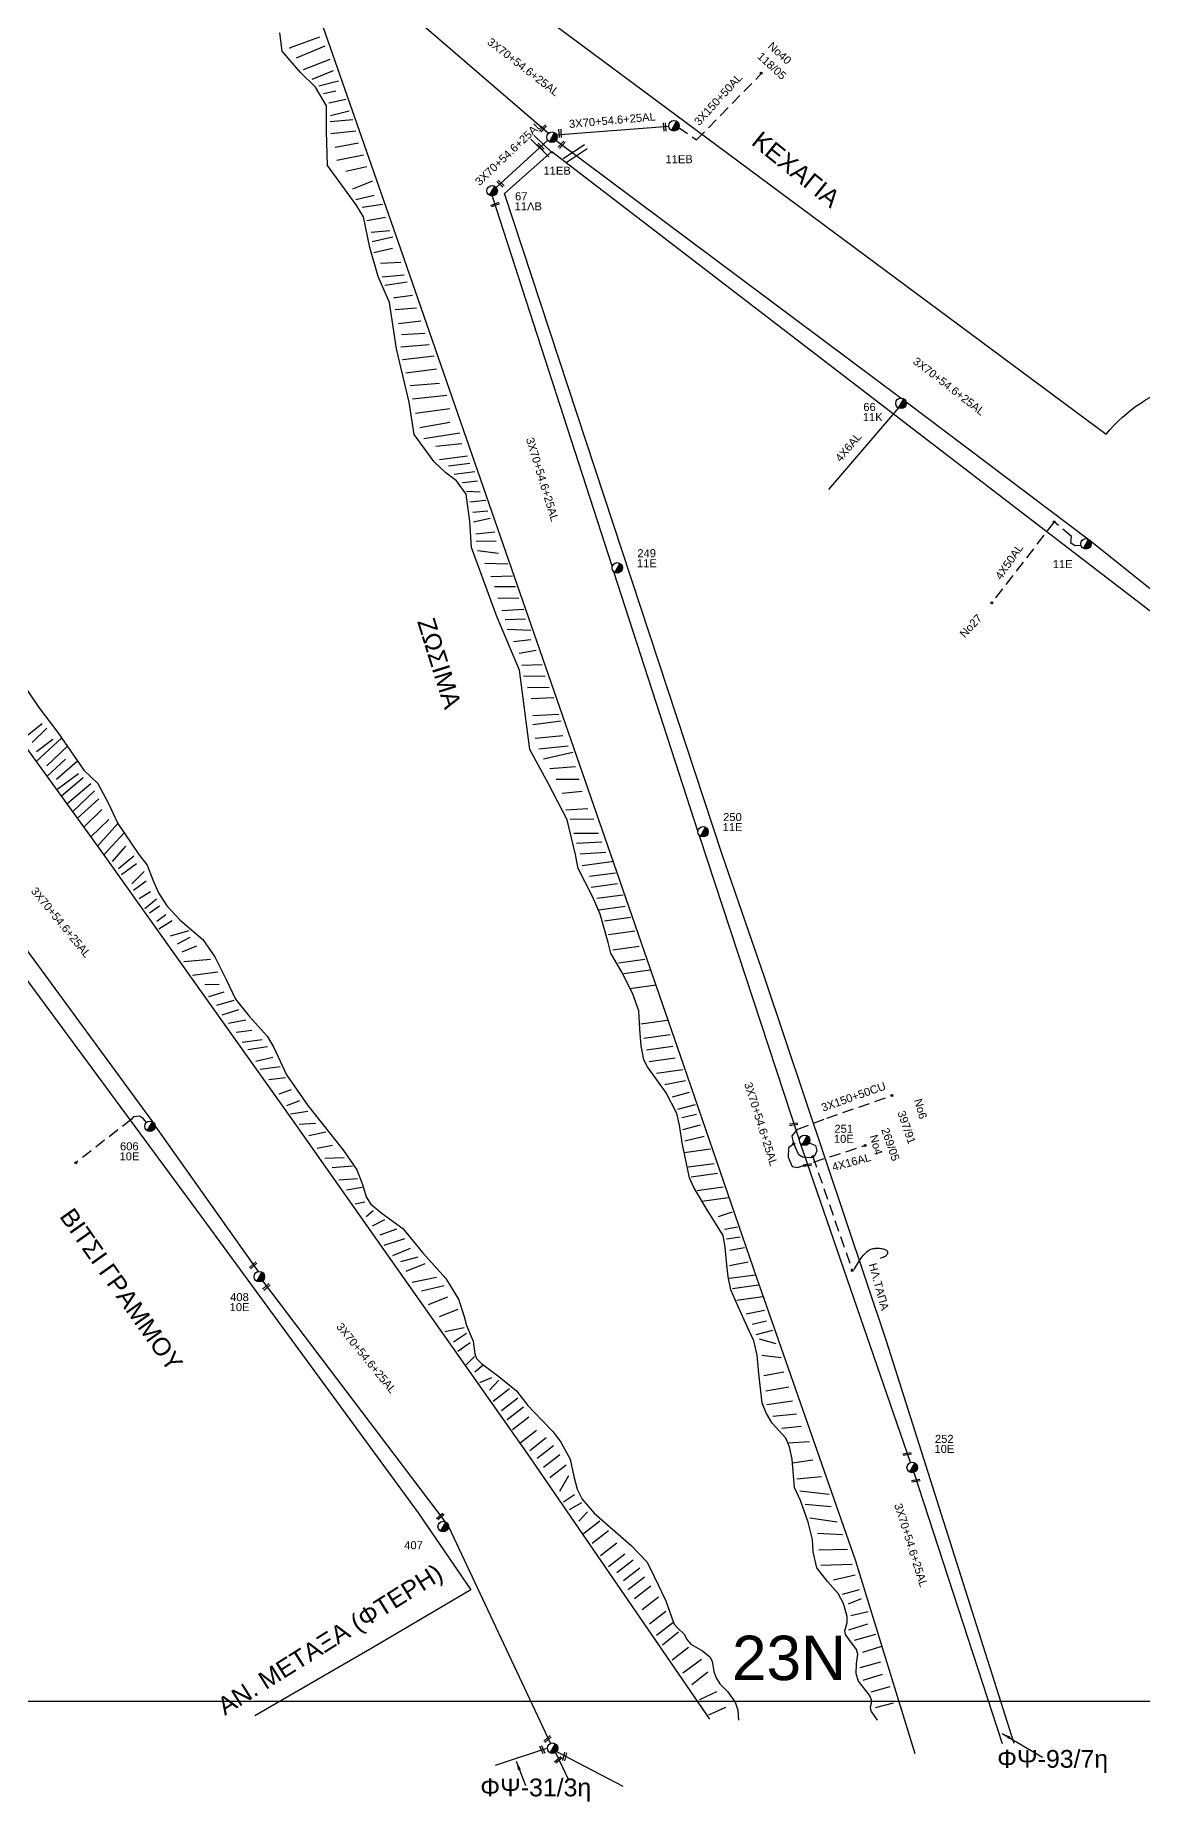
# Model space of a CAD drawing. Header units: millimetres. Extents: x 912 to 3023, y 735 to 1796.
# Drawn here: x 1636.4 to 1885.6, y 748.1 to 1145.5 of the extents above; entities that cross this region are included whole.
import ezdxf

# ---------------------------------------------------------------- set-up
doc = ezdxf.new("R2010")
doc.units = ezdxf.units.MM
doc.linetypes.add('DASHED', pattern=[19.05, 12.7, -6.35])
for name, color, linetype in [('Άγνωστα', 7, 'Continuous'), ('Επιγραφές - Σχήματα', 7, 'Continuous'), ('Καλώδια ΧΤ   3x150+50AL', 7, 'DASHED'), ('Καλώδια ΧΤ   3x150+50CU', 7, 'DASHED'), ('Καλώδια ΧΤ   4x16AL', 7, 'DASHED'), ('Μηχανική τομή', 7, 'Continuous'), ('Στύλος ΦΜ', 7, 'Continuous'), ('Στύλος ΦΜ @ 1', 7, 'Continuous'), ('Συνδέσεις', 7, 'Continuous'), ('Συνεστραμμένα ΧΤ   3x70+54.6+25 AL', 7, 'SYN_LINE'), ('Τομή', 7, 'Continuous'), ('Υπόβαθρο ΔΕΗ', 7, 'Continuous'), ('Υπόγεια καλώδια Δικτύου ΧΤ και Παρ. ΧΤ - 3X150+70 AL', 7, 'DASHED'), ('Υπόγεια καλώδια Παροχών ΧΤ   4x50AL', 7, 'DASHED'), ('Υπόγεια καλώδια Παροχών ΧΤ   4x6', 7, 'DASHED')]:
    doc.layers.add(name, color=color, linetype=linetype)
doc.styles.add('arial', font='ARIAL.TTF')
doc.styles.get("Standard").update_dxf_attribs({"font": 'ARIAL.TTF'})
doc.linetypes.add('SYN_LINE', pattern='A,0.5,-0.0001,["/\\/\\/\\/",Standard,S=0.1,R=0,X=0,Y=-0.05],-0.25', length=0.7501)
doc.dimstyles.new('ISO-25', dxfattribs={"dimtxt": 2.5, "dimasz": 2.5, "dimexe": 1.25, "dimexo": 0.625, "dimtad": 1, "dimtxsty": 'Standard', "dimcen": 2.5, "dimadec": 0, "dimazin": 0, "dimtfac": 1, "dimtmove": 0, "dimatfit": 3, "dimfxl": 1, "dimarcsym": 0})

# ---------------------------------------------------------------- blocks, each defined once
blk = doc.blocks.new('ΥΠΑΡΧΩΝ ΤΣΙΜΕΝΤΕΝΙΟΣ ΣΤΥΛΟΣ')
at = {"layer": 'Στύλος ΦΜ'}
blk.add_hatch(color=7, dxfattribs=at).paths.add_polyline_path([(-1.29, -2.28, 0.574793), (2.62, 0, 0.268822), (1.3, 2.27)])
at = {"layer": 'Στύλος ΦΜ', "color": 7}
blk.add_line((-1.29, -2.28), (1.3, 2.27), dxfattribs=at)
blk.add_circle((0, 0), 2.62, dxfattribs=at)
at = {"layer": 'Στύλος ΦΜ', "flags": 4}
for tag, p in [('ΑΡΙΘΜΟΣ', (-4.68, 8.05)), ('ΤΥΠΟΣ', (-4.91, 3.03))]:
    blk.add_attdef(tag, p, '', height=4, dxfattribs=at)
blk = doc.blocks.new('ΜΗΧΑΝΙΚΗ ΤΟΜΗ')
at = {"layer": 'Μηχανική τομή', "ltscale": 40}
for p, q in [((-1.89, 0.78), (1.89, 0.78)), ((1.89, 0), (-1.89, 0))]:
    blk.add_line(p, q, dxfattribs=at)
blk = doc.blocks.new('ΤΟΜΗ')
at = {"layer": 'Τομή', "ltscale": 40}
for p, q in [((-5.68, 0), (5.68, 0)), ((5.68, -2.33), (-5.68, -2.33))]:
    blk.add_line(p, q, dxfattribs=at)
blk = doc.blocks.new('_ΣΥΝΔΕΣΗ')
at = {"layer": 'Συνδέσεις', "linetype": 'SYN_LINE', "ltscale": 40}
blk.add_hatch(color=256, dxfattribs=at).paths.add_polyline_path([(0.5, -0.01, 1), (-0.5, -0.01, 1)])
at = {"layer": 'Συνδέσεις'}
blk.add_circle((0, -0.01), 0.5, dxfattribs=at)

msp = doc.modelspace()

# ---------------------------------------------------------------- linework, layer by layer
at = {"layer": 'Άγνωστα', "color": 62, "linetype": 'DASHED', "ltscale": 0.2}
msp.add_lwpolyline([(1661.42, 900.96), (1660.75, 901.76), (1659.89, 902.34), (1658.49, 902.25), (1658.02, 901.64), (1645.53, 891.88)], dxfattribs=at)
at = {"layer": 'Άγνωστα', "color": 173, "linetype": 'DASHED', "ltscale": 0.2}
msp.add_lwpolyline([(1811.37, 893.26), (1820.24, 867.68)], dxfattribs=at)
at = {"layer": 'Επιγραφές - Σχήματα'}
msp.add_lwpolyline([(917.41, 770.73), (2916.72, 770.73), (2916.72, 1780.64), (917.41, 1780.64)], close=True, dxfattribs=at)
msp.add_lwpolyline([(1820.7, 867.89), (1821.21, 868.77), (1821.67, 869.51), (1822.07, 870.14), (1822.43, 870.65), (1822.76, 871.08), (1823.07, 871.42), (1823.35, 871.7), (1823.63, 871.93), (1823.9, 872.12), (1824.16, 872.28), (1824.43, 872.41), (1824.7, 872.51), (1824.97, 872.58), (1825.24, 872.63), (1825.52, 872.65), (1825.8, 872.66), (1826.09, 872.66), (1826.38, 872.64), (1826.67, 872.61), (1826.94, 872.56), (1827.2, 872.51), (1827.44, 872.44), (1827.65, 872.36), (1827.83, 872.27), (1827.98, 872.17), (1828.09, 872.07), (1828.16, 871.95), (1828.21, 871.83), (1828.22, 871.71), (1828.21, 871.59), (1828.18, 871.46), (1828.12, 871.32), (1828.04, 871.19), (1827.93, 871.06), (1827.8, 870.93), (1827.63, 870.81), (1827.42, 870.69), (1827.18, 870.57), (1826.89, 870.46), (1826.55, 870.35)], dxfattribs=at)
at = {"layer": 'Καλώδια ΧΤ   3x150+50AL', "ltscale": 0.2}
msp.add_lwpolyline([(1781.09, 1124.88), (1785.21, 1121.99), (1799.92, 1137.05)], dxfattribs=at)
at = {"layer": 'Καλώδια ΧΤ   3x150+50CU', "color": 173, "ltscale": 0.2}
msp.add_lwpolyline([(1810.57, 896.35), (1811.99, 895.76), (1812.31, 894.56), (1811.81, 893.52), (1810.94, 893.01), (1809.08, 893.14), (1808.27, 893.68), (1807.08, 896.12), (1806.77, 897.93), (1808, 899.45), (1814.56, 901.9), (1829.17, 906.99)], dxfattribs=at)
at = {"layer": 'Καλώδια ΧΤ   4x16AL', "color": 173, "ltscale": 0.2}
msp.add_lwpolyline([(1807.08, 896.12), (1805.9, 895.24), (1805.86, 893.14), (1806.74, 891.06), (1807.93, 890.85), (1823.16, 895.78)], dxfattribs=at)
at = {"layer": 'Συνεστραμμένα ΧΤ   3x70+54.6+25 AL', "color": 30, "ltscale": 20}
for points in [[(1699.15, 1168.93), (1751.93, 1123.5)], [(1751.65, 760.17), (1739.89, 756.25)]]:
    msp.add_lwpolyline(points, dxfattribs=at)
at = {"layer": 'Συνεστραμμένα ΧΤ   3x70+54.6+25 AL', "ltscale": 20}
msp.add_lwpolyline([(1753.58, 1123.16), (1778.97, 1125.08)], dxfattribs=at)
at = {"layer": 'Συνεστραμμένα ΧΤ   3x70+54.6+25 AL', "color": 173, "ltscale": 20}
for points in [[(1751.73, 1121.91), (1740.13, 1111.29)], [(1739.26, 1109.37), (1766.24, 1025.97)], [(1766.55, 1024.88), (1785.5, 966.33)], [(1808.38, 896.94), (1785.91, 965.46)], [(1833.37, 824.45), (1808.64, 896.19)], [(1834.1, 822.21), (1854, 761.25)]]:
    msp.add_lwpolyline(points, dxfattribs=at)
at = {"layer": 'Συνεστραμμένα ΧΤ   3x70+54.6+25 AL', "color": 151, "ltscale": 20}
for points in [[(1753.62, 1121.87), (1831.29, 1063.9)], [(1832.36, 1063.05), (1873.24, 1032.24), (1873.24, 1032.24)], [(1873.84, 1031.76), (1914.5, 999.35), (1914.5, 999.35)]]:
    msp.add_lwpolyline(points, dxfattribs=at)
at = {"layer": 'Συνεστραμμένα ΧΤ   3x70+54.6+25 AL', "color": 62, "ltscale": 20}
for points in [[(1629.68, 944.77), (1632.99, 941.73), (1662.8, 901.11)], [(1663.39, 900.09), (1686.57, 867.4)], [(1687.52, 865.29), (1728.56, 811.18)], [(1729.39, 810.05), (1752.33, 761.24)], [(1753.51, 759.21), (1756.37, 753.06)], [(1753.72, 759.41), (1768.63, 751.65)]]:
    msp.add_lwpolyline(points, dxfattribs=at)
at = {"layer": 'Υπόβαθρο ΔΕΗ'}
msp.add_lwpolyline([(1925, 1169.44), (1928.78, 1211.42), (1902.46, 1231.28), (1860.82, 1262.3), (1823.81, 1290.06), (1821.61, 1291.29), (1818.98, 1291.86), (1816.52, 1291.66), (1814.29, 1291.06), (1811.66, 1289.3), (1809.93, 1287.23), (1793.92, 1265.4), (1775.16, 1238.95), (1747.47, 1200.66), (1728.57, 1174.56), (1728.57, 1174.56, 0.290184), (1730.85, 1164.58), (1877.37, 1055.78, -0.299099), (1914.98, 1067.34)], format="xyb", close=True, dxfattribs=at)
for points in [[(1834.41, 758.94), (1821.03, 802.28), (1798.88, 865.77), (1782.38, 913.73), (1765.95, 961.25), (1718.18, 1098.88), (1695.71, 1163.2), (1693.58, 1166.2), (1688.52, 1169.44), (1541.01, 1280.5, 0.331413), (1528.34, 1280.56), (1459.78, 1241.47, 0.491397), (1457.93, 1228.25), (1501.01, 1169.44), (1651.75, 961.25), (1694.09, 901.76), (1747.28, 826.22), (1788.14, 766.69)], [(1856.67, 761.27), (1827.93, 851.74), (1800.61, 933.4), (1791.01, 961.25), (1742, 1109.9), (1752.65, 1119.4), (1911.22, 997.7), (1911.22, 997.7, -0.261674), (1912.57, 993.17), (1910.44, 961.25), (1904.86, 873.31), (1899.22, 792.31), (1896.57, 756.64)], [(1510.82, 767.92), (1468.86, 843.79, -0.428322), (1477.15, 870.2), (1544.18, 908.09), (1584.42, 930.49, 0.097772), (1629.76, 939.41), (1674.78, 878.39), (1722.55, 813.14), (1734.44, 795.78), (1712.13, 782.7), (1685.8, 767.42)]]:
    msp.add_lwpolyline(points, format="xyb", dxfattribs=at)
for points in [[(1825.96, 766.51), (1824.58, 768.46), (1824.43, 768.85), (1824.38, 769.45), (1824.56, 770.29), (1824.58, 771.08), (1824.16, 772.12), (1821.67, 775.26), (1821.15, 776.88), (1821.22, 779.13), (1821.49, 781.3), (1821.2, 782.35), (1819.52, 784.68), (1818.74, 785.79), (1818.58, 786.58), (1819.12, 788.42), (1819.13, 789.8), (1818.3, 792.75), (1817.1, 795.01), (1814.66, 797.65), (1812.32, 800.75), (1811.43, 804.34), (1811.3, 807.1), (1810.31, 810.99), (1808.62, 815.88), (1807.26, 818.8), (1806.74, 825.17), (1806.14, 828), (1805.32, 829.96), (1802.2, 833.28), (1800.94, 835.46), (1800.01, 837.82), (1799.21, 844.49), (1798.85, 848.58), (1798.1, 851.82), (1796.7, 854.89), (1794.48, 859.67), (1792.93, 863.32), (1792.36, 866.21), (1791.99, 869.65), (1791.65, 872.89), (1791.23, 875.53), (1789.87, 877.68), (1787.57, 881.32), (1784.64, 886.33), (1783.62, 888.46), (1783.26, 890.26), (1782.04, 896), (1781.39, 900.35), (1780.77, 902.96), (1778.36, 907.59), (1774.15, 913.48), (1773.38, 915), (1772.77, 918.21), (1772.42, 921.97), (1772.25, 926.08), (1770.83, 930.04), (1768.4, 934.79), (1765.92, 939.03), (1765.33, 941.42), (1763.54, 947.8), (1761.84, 951.76), (1758.57, 958.09), (1757.95, 961.25), (1756.14, 969.05), (1751.91, 977.15), (1747.72, 984.84), (1745.36, 1002.67), (1740.26, 1014.75), (1734.56, 1030.28), (1734.19, 1036.18), (1733.38, 1042.32), (1731.18, 1045.32), (1728.77, 1047.09), (1726.19, 1049.56), (1721.68, 1055.75), (1720.56, 1062.98), (1717.71, 1074.96), (1716.1, 1085.39), (1713.58, 1091.23), (1711.7, 1097.8), (1710.3, 1104.72), (1708.64, 1107.35), (1702.19, 1116.22), (1701.92, 1123.94), (1701.91, 1129.65), (1699.45, 1133.88), (1696.12, 1137.15), (1691.94, 1141.98), (1691.45, 1146.08)], [(1693.63, 1142.65), (1693.87, 1142.78), (1700.41, 1145.2)], [(1701.54, 1143.09), (1695.15, 1140.35)], [(1696.74, 1137.81), (1696.77, 1137.83), (1702.79, 1140.14)], [(1703.45, 1137.5), (1698.67, 1135.58)], [(1700.2, 1134.12), (1704.63, 1135.3)], [(1704.05, 1132.92), (1701.25, 1132.35)], [(1706.31, 1131.11), (1702.46, 1130.25)], [(1702.84, 1127.51), (1707.01, 1128.56)], [(1702.75, 1126.14), (1707.9, 1126.59)], [(1708.53, 1123.98), (1702.91, 1123.35)], [(1709.14, 1121.24), (1703.93, 1120.29)], [(1710.31, 1118.57), (1710.28, 1118.57), (1704.27, 1117.34)], [(1706.31, 1114.97), (1711.05, 1116.02)], [(1707.9, 1110.97), (1712.41, 1112.75)], [(1712.64, 1109.47), (1708.57, 1108.48)], [(1714.58, 1107.44), (1709.97, 1106.77)], [(1715.25, 1104.5), (1711.05, 1103.8)], [(1716.2, 1101.55), (1711.97, 1101.13)], [(1712.23, 1099.12), (1716.87, 1100.2)], [(1712.61, 1096.65), (1716.78, 1097.66)], [(1714.07, 1094.26), (1718.65, 1094.52)], [(1714.5, 1091.17), (1719.42, 1091.61)], [(1715.04, 1089.33), (1720.12, 1090.09)], [(1717.13, 1086.56), (1717.42, 1086.56), (1721.27, 1087.07)], [(1717.38, 1083.84), (1722.22, 1084.24)], [(1723.14, 1081.23), (1718.15, 1080.64)], [(1724.05, 1078.47), (1718.79, 1078.15)], [(1718.7, 1075.43), (1725.04, 1075.93)], [(1719.02, 1072.61), (1719.11, 1072.61), (1726.18, 1073.42)], [(1719.83, 1069.62), (1726.72, 1070.52)], [(1727.36, 1067.17), (1720.74, 1066.63)], [(1721.33, 1063.73), (1729.04, 1064.54), (1729.04, 1064.54)], [(1721.97, 1060.49), (1729.68, 1061.53)], [(1722.92, 1057.31), (1729.68, 1058.49)], [(1731.94, 1056.04), (1723.87, 1054.73)], [(1732.4, 1053.64), (1726.55, 1053.05)], [(1733.66, 1050.87), (1727.34, 1049.99), (1727.34, 1049.99)], [(1734.18, 1049.2), (1729.43, 1048.6)], [(1730.65, 1046.79), (1735.35, 1047.38)], [(1732.58, 1044.9), (1732.62, 1044.91), (1735.93, 1045.29)], [(1736.54, 1042.78), (1733.45, 1042.92)], [(1734.23, 1040.6), (1737.78, 1040.94)], [(1738.28, 1038.5), (1734.84, 1038.2)], [(1735.05, 1036.1), (1738.8, 1036.88)], [(1735.56, 1033.34), (1739.83, 1033.85)], [(1740.15, 1031.74), (1735.65, 1031.62)], [(1740.64, 1028.97), (1735.9, 1029.58)], [(1742.76, 1026.56), (1737.57, 1026.7)], [(1743.77, 1023.86), (1738.95, 1023.71)], [(1739.78, 1021.55), (1739.91, 1021.55), (1744.51, 1021.53)], [(1740.53, 1018.89), (1745.24, 1018.96)], [(1741.42, 1016.13), (1746.36, 1016.39)], [(1746.74, 1014.16), (1742.14, 1014.03)], [(1742.63, 1011.92), (1747.89, 1011.71)], [(1744.03, 1009.17), (1747.93, 1009.61)], [(1745.32, 1006.49), (1749.16, 1007.2)], [(1750.45, 1003.89), (1745.93, 1003.72)], [(1633.5, 999.82), (1637.21, 994.33), (1641.47, 988.68), (1647.37, 980.23), (1650.46, 977.18), (1652.91, 972.72), (1655, 968.23), (1659.68, 961.25), (1661.57, 958.81), (1662.85, 955.51), (1664.15, 952.64), (1665.99, 949.69), (1669.03, 946.43), (1674.09, 942.14), (1676.85, 938.18), (1679.39, 933.11), (1681.5, 928.69), (1684.54, 924.87), (1688.58, 920.38), (1690.12, 917.84), (1692.97, 911.66), (1697.77, 904.79), (1705.77, 894.66), (1708.8, 890.32), (1710.08, 886.99), (1710.89, 884.18), (1711.84, 882.67), (1714.5, 880.47), (1719.09, 877.1), (1723.55, 871.73), (1728.83, 865.88), (1731.63, 861.23), (1732.93, 857.31), (1733.44, 855.29), (1734.94, 851.75), (1735.33, 848.93), (1735.69, 847.85), (1736.85, 846.75), (1740.72, 843.83), (1744.69, 840.56), (1747.28, 837.26), (1750.29, 834.04), (1752.99, 831.37), (1754.68, 829.05), (1756.8, 825.17), (1757.61, 821.31), (1758.37, 818.46), (1759.51, 816.23), (1762.18, 813.06), (1770.52, 805.8), (1774.08, 802.01), (1775.67, 798.82), (1778.3, 793.33), (1779.67, 789.52), (1780.17, 788.07), (1780.94, 787.23), (1782.49, 785.72), (1783, 784.63), (1783.96, 783.6), (1786.56, 782.08), (1788.17, 780.73), (1788.7, 779.79), (1789.09, 777.4), (1789.62, 776.02), (1790.48, 774.62), (1792.17, 772.94), (1793.91, 770.51), (1794.48, 768.72), (1794.62, 766.46)], [(1751.13, 1001.31), (1746.27, 1001.34)], [(1747.15, 998.79), (1752.08, 998.89)], [(1753.07, 996.48), (1747.97, 996.28)], [(1634.27, 987.8), (1637.97, 990.69)], [(1635.7, 986.42), (1639.05, 989.63)], [(1748.38, 992.52), (1754.26, 992.83)], [(1754.77, 991.23), (1748.38, 990.38)], [(1636.63, 982.13), (1642.35, 987.42)], [(1636.71, 984.41), (1640.34, 987.19)], [(1639.01, 981.19), (1643.65, 985.57)], [(1755.11, 987.9), (1748.92, 987.33)], [(1756.3, 985.59), (1749.74, 984.95)], [(1643.22, 982.71), (1639.04, 978.8)], [(1641.21, 978.15), (1645.92, 982.31)], [(1750.76, 982.77), (1757.35, 984.23)], [(1646.12, 979.4), (1641.23, 975.78)], [(1647.18, 978.48), (1642.28, 974.34)], [(1757.97, 980.98), (1752.22, 980.52)], [(1758.78, 978.07), (1753.65, 978.07)], [(1648.95, 977.13), (1643.55, 972.58)], [(1649.72, 975.58), (1644.82, 970.83)], [(1650.71, 973.74), (1645.88, 969.37)], [(1759.49, 975.42), (1755, 974.96)], [(1651.39, 971.39), (1647.32, 967.37)], [(1755.84, 971.25), (1760.79, 971.57)], [(1652.96, 969.12), (1648.9, 965.19)], [(1650.41, 963.1), (1655, 968.23)], [(1651.95, 961.25), (1656.43, 966.11)], [(1756.84, 969.17), (1756.92, 969.17), (1762.14, 969.28)], [(1757.6, 966.02), (1763.14, 966.05)], [(1653.76, 959.63), (1656.81, 963.09)], [(1763.91, 963.98), (1758.22, 963.72)], [(1759.02, 961.39), (1764.81, 961.74)], [(1655.13, 958.08), (1658.58, 960.94)], [(1655.79, 956.7), (1659.21, 959.24)], [(1759.51, 958.74), (1766.61, 959.7)], [(1658.11, 954.63), (1660.89, 957.43)], [(1658.51, 953.17), (1661.4, 955.34)], [(1761.11, 956.33), (1767.01, 957.14)], [(1761.5, 953.89), (1767.4, 954.7)], [(1659.81, 951.32), (1662.34, 952.87)], [(1661.1, 949.11), (1663.66, 951.24)], [(1762.81, 951.38), (1768.71, 952.19)], [(1662.09, 948.09), (1664.38, 949.71)], [(1663.78, 946.21), (1665.79, 947.74)], [(1664.25, 944.53), (1667.19, 946.4)], [(1763.25, 948.79), (1769.15, 949.61)], [(1764.47, 946.31), (1770.37, 947.13)], [(1666.83, 942.9), (1671.05, 944.12)], [(1668.45, 941.11), (1671.29, 942.65)], [(1765.4, 943.23), (1771.3, 944.05)], [(1669.47, 939.32), (1672.76, 940.66)], [(1766.36, 939.79), (1772.27, 940.61)], [(1669.81, 937.13), (1675.85, 937.69)], [(1671.82, 934.08), (1677.51, 934.81)], [(1767.67, 936.86), (1773.57, 937.67)], [(1768.89, 934.48), (1774.79, 935.29)], [(1674.6, 931.98), (1677.81, 932.06)], [(1675.48, 929.32), (1678.93, 930.34)], [(1770.17, 931.09), (1776.08, 931.9)], [(1677.27, 927.35), (1681.2, 928.44)], [(1678.45, 925.14), (1682.2, 926.37)], [(1679.88, 923.26), (1683.79, 924.05)], [(1772.68, 923.11), (1778.58, 923.93)], [(1681.62, 921.27), (1685.18, 921.72)], [(1682.94, 919.01), (1687.47, 919.62)], [(1684.22, 917.34), (1688.69, 918.01)], [(1773.37, 919.89), (1779.28, 920.7)], [(1773.98, 917.28), (1779.88, 918.09)], [(1686.02, 914.72), (1689.89, 915.66)], [(1774.53, 914.67), (1780.43, 915.48)], [(1687.04, 912.9), (1691.53, 913.54)], [(1688.99, 910.62), (1688.94, 910.62), (1692.74, 911.09)], [(1776.2, 912.07), (1782.1, 912.89)], [(1778.08, 909.48), (1782.7, 910.4)], [(1691.29, 907.4), (1694.1, 908.39)], [(1779.77, 906.71), (1783.65, 907.75)], [(1693.01, 904.76), (1695.98, 905.87)], [(1693.81, 902.92), (1697.71, 903.48)], [(1781, 903.93), (1784.96, 905.02)], [(1781.91, 902.08), (1785.23, 902.85)], [(1695.83, 900.56), (1699.46, 900.79)], [(1697.94, 897.98), (1701.79, 898.83)], [(1782.11, 899.38), (1786.08, 900.42)], [(1699.85, 895.16), (1703.32, 895.86)], [(1782.46, 894.18), (1788.37, 895)], [(1782.6, 896.81), (1786.92, 897.83)], [(1701.6, 892.88), (1705.95, 893.09)], [(1703.25, 890.78), (1707.81, 891.18)], [(1783.3, 890.93), (1789.21, 891.74)], [(1704.69, 888.07), (1708.96, 888.33)], [(1706.45, 885.78), (1709.94, 886.38)], [(1784, 888.71), (1789.9, 889.52)], [(1785.33, 885.67), (1791.23, 886.48)], [(1708.37, 882.64), (1710.6, 883.07)], [(1786.43, 883.22), (1792.33, 884.03)], [(1710.89, 879.78), (1712.44, 881.17)], [(1712.28, 877.67), (1715.11, 879.11)], [(1790.14, 879.77), (1793.31, 880.86)], [(1714.04, 875.64), (1717.75, 876.99)], [(1714.92, 873.32), (1719.58, 874.83)], [(1791.47, 876.91), (1794.46, 877.49)], [(1791.95, 874.8), (1795.01, 875.25)], [(1716.9, 871.05), (1720.86, 872.65)], [(1718.64, 869.68), (1722.55, 870.7)], [(1792.71, 872.23), (1796, 872.81)], [(1719.89, 867.49), (1724.14, 869.25)], [(1792.58, 865.89), (1798.48, 866.7)], [(1792.61, 868.8), (1796.84, 869.61)], [(1721.24, 864.99), (1726.73, 866.15)], [(1723.34, 863.04), (1728.42, 864.28)], [(1793.27, 863.61), (1799.17, 864.42)], [(1724.88, 859.98), (1729.25, 861.74)], [(1727.41, 857.29), (1731.61, 858.98)], [(1794.25, 861), (1800.15, 861.82)], [(1796.36, 857.9), (1800.53, 858.73)], [(1728.59, 853.9), (1732.9, 854.8)], [(1797.73, 855.59), (1800.97, 856.3)], [(1730.49, 851.6), (1733.46, 853.56)], [(1731.47, 849.48), (1734.24, 851.41)], [(1798.61, 853.25), (1802.37, 854.23)], [(1799.32, 852.29), (1803.06, 851.2)], [(1733.36, 846.41), (1735.27, 848.33)], [(1799.92, 848.61), (1804.26, 848.07)], [(1735.29, 844.82), (1737.11, 846.31)], [(1736.44, 842.44), (1739.14, 843.54)], [(1738.63, 840.73), (1740.74, 842.97)], [(1800.33, 844.03), (1804.87, 844.88)], [(1739.43, 838.22), (1743.09, 841.08)], [(1741.32, 836.13), (1744.98, 838.99)], [(1800.82, 840.54), (1806.01, 841.49)], [(1742.58, 834.1), (1746.25, 836.97)], [(1743.81, 831.86), (1747.48, 834.73)], [(1801.05, 837.53), (1806.82, 838.33)], [(1802.41, 834.85), (1807.68, 835.43)], [(1745.56, 828.89), (1749.23, 831.75)], [(1804.43, 832.16), (1808.79, 832.63)], [(1747.72, 827.18), (1751.39, 830.04)], [(1749.34, 825.44), (1753, 828.3)], [(1805.78, 828.87), (1810.64, 829.19)], [(1750.75, 823.42), (1754.42, 826.28)], [(1752.23, 821.05), (1755.89, 823.92)], [(1806.8, 824.38), (1811.39, 825.06)], [(1754.48, 817.97), (1756.5, 821.54)], [(1807.82, 820.74), (1813.3, 821.28)], [(1755.29, 815.58), (1757.74, 817.22)], [(1756.62, 813.85), (1759.4, 815.46)], [(1808.45, 818.06), (1815.05, 817.34)], [(1809.68, 815.08), (1815.5, 814.57)], [(1758.74, 811.27), (1760.71, 813.38)], [(1759.79, 808.45), (1763.46, 811.32)], [(1810.68, 812.03), (1816.89, 811.11)], [(1761.74, 806.32), (1765.41, 809.18)], [(1812.4, 808.57), (1818.08, 808.25)], [(1763.64, 803.52), (1767.31, 806.38)], [(1765.38, 801.04), (1769.05, 803.91)], [(1812.74, 804.83), (1819.22, 804.93)], [(1767.31, 799.7), (1770.97, 802.56)], [(1768.78, 797.9), (1772.45, 800.76)], [(1769.86, 795.9), (1773.53, 798.76)], [(1813.22, 801.33), (1820.24, 801.59)], [(1816.03, 798.08), (1820.94, 799.16)], [(1771.26, 793.82), (1774.92, 796.68)], [(1818.06, 794.81), (1821.91, 795.85)], [(1772.96, 791.4), (1776.62, 794.26)], [(1774.63, 788.14), (1778.29, 791)], [(1819.44, 792.65), (1822.32, 793.86)], [(1819.93, 790.02), (1823.82, 790.94)], [(1776.22, 785.57), (1779.88, 788.44)], [(1819.49, 786.81), (1823.76, 788.16)], [(1777.53, 783.46), (1781.19, 786.32)], [(1779.74, 780.02), (1783.4, 782.89)], [(1820.73, 784.51), (1825.54, 785.85)], [(1822.6, 781.8), (1826.94, 783.14)], [(1782.14, 777.15), (1786.31, 780.22)], [(1822.02, 778.31), (1826.72, 779.61)], [(1784.12, 774.47), (1787.79, 777.34)], [(1822.74, 775.48), (1827.09, 776.82)], [(1785.96, 771.14), (1789.77, 772.94)], [(1824.52, 772.84), (1828.79, 774.08)], [(1787.98, 767.65), (1791.79, 769.44)], [(1825.48, 769.36), (1829.53, 770.36)]]:
    msp.add_lwpolyline(points, dxfattribs=at)
at = {"layer": 'Υπόγεια καλώδια Παροχών ΧΤ   4x50AL', "color": 151, "ltscale": 0.2}
msp.add_lwpolyline([(1871.73, 1030.77), (1870.39, 1030.64), (1869.41, 1031.24), (1869.56, 1032.77), (1865.67, 1036.05), (1851.64, 1017.87), (1851.64, 1017.87)], dxfattribs=at)
at = {"layer": 'Υπόγεια καλώδια Παροχών ΧΤ   4x6', "color": 151, "linetype": 'SYN_LINE', "ltscale": 20}
msp.add_lwpolyline([(1830.64, 1061.7), (1814.92, 1043.32)], dxfattribs=at)

# ---------------------------------------------------------------- block references
at = {"layer": 'Μηχανική τομή'}
for p, xscale, yscale, zscale, rotation in [((1750.55, 1124.68), 0.5000000000001655, 0.5000000000001655, 0.5000000000001655, 226.8618093897773), ((1777.85, 1124.9), 0.4999999999999658, 0.4999999999999658, 0.4999999999999658, 273.88670038751), ((1750.28, 1120.58), 0.5000000000001097, 0.5000000000001097, 0.5000000000001097, 136.0412708621239), ((1754.74, 1121.03), 0.5000000000001655, 0.5000000000001655, 0.5000000000001655, 226.8618093897773), ((1754.32, 1123.46), 0.5000000000000792, 0.5000000000000792, 0.5000000000000792, 273.8867003875091), ((1741.22, 1112.29), 0.5000000000001097, 0.5000000000001097, 0.5000000000001097, 136.0412708621239), ((1739.83, 1107.61), 0.5000000000001091, 0.5000000000001091, 0.5000000000001091, 201.3517285159935), ((1807.04, 900.75), 0.4999999999998869, 0.4999999999998869, 0.4999999999998869, 188.7612111349628), ((1810.15, 891.56), 0.4999999999998869, 0.4999999999998869, 0.4999999999998869, 188.7612111349628), ((1685.3, 868.95), 0.499999999999915, 0.499999999999915, 0.499999999999915, 220.8230812417952), ((1688.29, 864.07), 0.499999999999915, 0.499999999999915, 0.499999999999915, 220.8230812417952), ((1832.56, 826.54), 0.4999999999998869, 0.4999999999998869, 0.4999999999998869, 188.7612111349628), ((1834.54, 820.58), 0.4999999999998869, 0.4999999999998869, 0.4999999999998869, 188.7612111349628), ((1727.44, 812.44), 0.499999999999915, 0.499999999999915, 0.499999999999915, 220.8230812417952), ((1751.55, 762.4), 0.499999999999915, 0.499999999999915, 0.499999999999915, 220.8230812417952), ((1750.33, 759.77), 0.4999999999999361, 0.4999999999999361, 0.4999999999999361, 292.3751120522339), ((1755.37, 758.35), 0.499999999999954, 0.499999999999954, 0.499999999999954, 255.4756830210644), ((1753.98, 757.71), 0.499999999999915, 0.499999999999915, 0.499999999999915, 220.8230812417952)]:
    msp.add_blockref('ΜΗΧΑΝΙΚΗ ΤΟΜΗ', p, dxfattribs=dict(at, xscale=xscale, yscale=yscale, zscale=zscale, rotation=rotation))
at = {"layer": 'Στύλος ΦΜ @ 1', "ltscale": 40}
ref = msp.add_blockref('ΥΠΑΡΧΩΝ ΤΣΙΜΕΝΤΕΝΙΟΣ ΣΤΥΛΟΣ', (1780.14, 1125.17), dxfattribs=dict(at, xscale=0.4499999999998181, yscale=0.4499999999998181, zscale=0.4499999999998181))
ref.add_attrib('ΤΥΠΟΣ', '11EB', (1778.22, 1116.75), dxfattribs={"layer": 'Στύλος ΦΜ', "height": 1.8, "flags": 4})
ref = msp.add_blockref('ΥΠΑΡΧΩΝ ΤΣΙΜΕΝΤΕΝΙΟΣ ΣΤΥΛΟΣ', (1752.69, 1122.6), dxfattribs=dict(at, xscale=0.4499999999998181, yscale=0.4499999999998181, zscale=0.4499999999998181))
ref.add_attrib('ΤΥΠΟΣ', '11EB', (1750.77, 1114.18), dxfattribs={"layer": 'Στύλος ΦΜ', "height": 1.8, "flags": 4})
ref = msp.add_blockref('ΥΠΑΡΧΩΝ ΤΣΙΜΕΝΤΕΝΙΟΣ ΣΤΥΛΟΣ', (1739.22, 1110.55), dxfattribs=dict(at, xscale=0.4499999999998181, yscale=0.4499999999998181, zscale=0.4499999999998181))
ref.add_attrib('ΤΥΠΟΣ', '11ΛB', (1744.27, 1106.15), dxfattribs={"layer": 'Στύλος ΦΜ', "height": 1.8, "flags": 4})
ref.add_attrib('ΑΡΙΘΜΟΣ', '67', (1744.37, 1108.41), dxfattribs={"layer": 'Στύλος ΦΜ', "height": 1.8, "flags": 4})
ref = msp.add_blockref('ΥΠΑΡΧΩΝ ΤΣΙΜΕΝΤΕΝΙΟΣ ΣΤΥΛΟΣ', (1831.23, 1062.73), dxfattribs=dict(at, xscale=0.4499999999998181, yscale=0.4499999999998181, zscale=0.4499999999998181))
ref.add_attrib('ΤΥΠΟΣ', '11K', (1822.63, 1058.74), dxfattribs={"layer": 'Στύλος ΦΜ', "height": 1.8, "flags": 4})
ref.add_attrib('ΑΡΙΘΜΟΣ', '66', (1822.74, 1061.01), dxfattribs={"layer": 'Στύλος ΦΜ', "height": 1.8, "flags": 4})
ref = msp.add_blockref('ΥΠΑΡΧΩΝ ΤΣΙΜΕΝΤΕΝΙΟΣ ΣΤΥΛΟΣ', (1767.38, 1025.71), dxfattribs=dict(at, xscale=0.4499999999998181, yscale=0.4499999999998181, zscale=0.4499999999998181))
ref.add_attrib('ΤΥΠΟΣ', '11E', (1771.8, 1025.85), dxfattribs={"layer": 'Στύλος ΦΜ', "height": 1.8, "flags": 4})
ref.add_attrib('ΑΡΙΘΜΟΣ', '249', (1771.9, 1028.11), dxfattribs={"layer": 'Στύλος ΦΜ', "height": 1.8, "flags": 4})
ref = msp.add_blockref('ΥΠΑΡΧΩΝ ΤΣΙΜΕΝΤΕΝΙΟΣ ΣΤΥΛΟΣ', (1872.85, 1031.12), dxfattribs=dict(at, xscale=0.4499999999998181, yscale=0.4499999999998181, zscale=0.4499999999998181))
ref.add_attrib('ΤΥΠΟΣ', '11E', (1865.37, 1025.66), dxfattribs={"layer": 'Στύλος ΦΜ', "height": 1.8, "flags": 4})
ref = msp.add_blockref('ΥΠΑΡΧΩΝ ΤΣΙΜΕΝΤΕΝΙΟΣ ΣΤΥΛΟΣ', (1786.68, 966.35), dxfattribs=dict(at, xscale=0.4499999999998181, yscale=0.4499999999998181, zscale=0.4499999999998181))
ref.add_attrib('ΤΥΠΟΣ', '11E', (1791.09, 966.49), dxfattribs={"layer": 'Στύλος ΦΜ', "height": 1.8, "flags": 4})
ref.add_attrib('ΑΡΙΘΜΟΣ', '250', (1791.2, 968.75), dxfattribs={"layer": 'Στύλος ΦΜ', "height": 1.8, "flags": 4})
ref = msp.add_blockref('ΥΠΑΡΧΩΝ ΤΣΙΜΕΝΤΕΝΙΟΣ ΣΤΥΛΟΣ', (1662.21, 900.09), dxfattribs=dict(at, xscale=0.4499999999998181, yscale=0.4499999999998181, zscale=0.4499999999998181))
ref.add_attrib('ΤΥΠΟΣ', '10E', (1655.37, 892.42), dxfattribs={"layer": 'Στύλος ΦΜ', "height": 1.8, "flags": 4})
ref.add_attrib('ΑΡΙΘΜΟΣ', '606', (1655.48, 894.69), dxfattribs={"layer": 'Στύλος ΦΜ', "height": 1.8, "flags": 4})
ref = msp.add_blockref('ΥΠΑΡΧΩΝ ΤΣΙΜΕΝΤΕΝΙΟΣ ΣΤΥΛΟΣ', (1809.55, 896.94), dxfattribs=dict(at, xscale=0.4499999999998181, yscale=0.4499999999998181, zscale=0.4499999999998181))
ref.add_attrib('ΤΥΠΟΣ', '10E', (1816.12, 896.37), dxfattribs={"layer": 'Στύλος ΦΜ', "height": 1.8, "flags": 4})
ref.add_attrib('ΑΡΙΘΜΟΣ', '251', (1816.23, 898.63), dxfattribs={"layer": 'Στύλος ΦΜ', "height": 1.8, "flags": 4})
ref = msp.add_blockref('ΥΠΑΡΧΩΝ ΤΣΙΜΕΝΤΕΝΙΟΣ ΣΤΥΛΟΣ', (1686.84, 866.25), dxfattribs=dict(at, xscale=0.4499999999998181, yscale=0.4499999999998181, zscale=0.4499999999998181))
ref.add_attrib('ΤΥΠΟΣ', '10E', (1680.15, 858.5), dxfattribs={"layer": 'Στύλος ΦΜ', "height": 1.8, "flags": 4})
ref.add_attrib('ΑΡΙΘΜΟΣ', '408', (1680.26, 860.76), dxfattribs={"layer": 'Στύλος ΦΜ', "height": 1.8, "flags": 4})
ref = msp.add_blockref('ΥΠΑΡΧΩΝ ΤΣΙΜΕΝΤΕΝΙΟΣ ΣΤΥΛΟΣ', (1833.74, 823.33), dxfattribs=dict(at, xscale=0.4499999999998181, yscale=0.4499999999998181, zscale=0.4499999999998181))
ref.add_attrib('ΤΥΠΟΣ', '10E', (1838.75, 826.61), dxfattribs={"layer": 'Στύλος ΦΜ', "height": 1.8, "flags": 4})
ref.add_attrib('ΑΡΙΘΜΟΣ', '252', (1838.86, 828.87), dxfattribs={"layer": 'Στύλος ΦΜ', "height": 1.8, "flags": 4})
ref = msp.add_blockref('ΥΠΑΡΧΩΝ ΤΣΙΜΕΝΤΕΝΙΟΣ ΣΤΥΛΟΣ', (1728.21, 810.05), dxfattribs=dict(at, xscale=0.4499999999998181, yscale=0.4499999999998181, zscale=0.4499999999998181))
ref.add_attrib('ΤΥΠΟΣ', '407', (1719.43, 804.94), dxfattribs={"layer": 'Στύλος ΦΜ', "height": 1.8, "flags": 4})
at = {"layer": 'Στύλος ΦΜ @ 1', "ltscale": 40, "xscale": 0.4499999999998181, "yscale": 0.4499999999998181, "zscale": 0.4499999999998181}
msp.add_blockref('ΥΠΑΡΧΩΝ ΤΣΙΜΕΝΤΕΝΙΟΣ ΣΤΥΛΟΣ', (1752.83, 760.17), dxfattribs=at)
at = {"layer": 'Συνδέσεις', "xscale": 0.4499999999998181, "yscale": 0.4499999999998181, "zscale": 0.4499999999998181}
for p in [(1799.75, 1137.01), (1865.67, 1036.05), (1851.64, 1017.87), (1829.17, 906.99), (1807.08, 896.13), (1823.16, 895.78), (1645.53, 891.88), (1811.37, 893.25), (1820.23, 867.67)]:
    msp.add_blockref('_ΣΥΝΔΕΣΗ', p, dxfattribs=at)
at = {"layer": 'Τομή'}
for p, xscale, yscale, zscale, rotation in [((1750.74, 1121.01), 0.500000000000142, 0.500000000000142, 0.500000000000142, 315.6628213279167), ((1758.25, 1118.41), 0.5000000000000152, 0.5000000000000152, 0.5000000000000152, 212.8967565802336)]:
    msp.add_blockref('ΤΟΜΗ', p, dxfattribs=dict(at, xscale=xscale, yscale=yscale, zscale=zscale, rotation=rotation))

# ---------------------------------------------------------------- texts
at = {"layer": 'Επιγραφές - Σχήματα', "color": 7, "char_height": 4, "attachment_point": 1}
for s, insert, width, rotation in [('ΚΕΧΑΓΙΑ', (1799.83, 1124.23), 68.5169, 321.0342), ('ΖΩΣΙΜΑ', (1726.14, 1014.87), 68.5169, 287.3497), ('ΒΙΤΣΙ ΓΡΑΜΜΟΥ', (1644.99, 882.13), 168.3718, 305.1869), ('ΑΝ. ΜΕΤΑΞΑ (ΦΤΕΡΗ) ', (1676.94, 770.83), 168.3718, 32.1197)]:
    msp.add_mtext(s, dxfattribs=dict(at, insert=insert, width=width, rotation=rotation))
at = {"layer": 'Επιγραφές - Σχήματα', "char_height": 1.8, "width": 84.1859, "attachment_point": 1, "rotation": 285.2864, "style": 'arial'}
for s, insert in [('No6', (1835.9, 906.48)), ('No4', (1825.91, 898.38)), ('ΗΛ.ΤΑΠΑ', (1825.68, 869.5))]:
    msp.add_mtext(s, dxfattribs=dict(at, insert=insert))
at = {"layer": 'Επιγραφές - Σχήματα', "ltscale": 40, "char_height": 1.8, "width": 47.0228, "attachment_point": 1, "rotation": 289.0876, "style": 'arial'}
for s, insert in [('{\\fArial|b0|i0|c161|p34;397/91}', (1832.1, 903.78)), ('{\\fArial|b0|i0|c161|p34;269/05}', (1828.45, 899.94))]:
    msp.add_mtext(s, dxfattribs=dict(at, insert=insert))
at = {"layer": 'Επιγραφές - Σχήματα', "insert": (1793.2, 785.49), "char_height": 10, "width": 42.6601, "attachment_point": 1}
msp.add_mtext('23N', dxfattribs=at)
at = {"layer": 'Επιγραφές - Σχήματα', "char_height": 4, "width": 84.1859, "attachment_point": 1, "style": 'arial'}
for s, insert in [('ΦΨ-93/7η', (1852.86, 759.78)), ('ΦΨ-31/3η', (1736.55, 753.35))]:
    msp.add_mtext(s, dxfattribs=dict(at, insert=insert))
at = {"layer": 'Καλώδια ΧΤ   3x150+50AL', "ltscale": 0.2, "insert": (1784.5, 1126.3), "char_height": 1.8, "width": 168.3718, "attachment_point": 1, "rotation": 47.6836}
msp.add_mtext('3X150+50AL', dxfattribs=at)
at = {"layer": 'Καλώδια ΧΤ   3x150+50CU', "color": 7, "insert": (1813.09, 905.06), "char_height": 1.8, "width": 168.3718, "attachment_point": 1, "rotation": 19.4638}
msp.add_mtext('3X150+50CU', dxfattribs=at)
at = {"layer": 'Καλώδια ΧΤ   4x16AL', "color": 7, "insert": (1815.51, 891.73), "char_height": 1.8, "width": 168.3718, "attachment_point": 1, "rotation": 15.2105}
msp.add_mtext('4X16AL', dxfattribs=at)
at = {"layer": 'Συνεστραμμένα ΧΤ   3x70+54.6+25 AL', "color": 7, "char_height": 1.8, "width": 168.3718, "attachment_point": 1}
for insert, rotation in [((1739.06, 1145.11), 322.3302), ((1735.17, 1112.9), 43.5215), ((1756.44, 1126.45), 5.051), ((1834.83, 1073.27), 322.3302), ((1748.53, 1055.23), 287.0555), ((1636.7, 954.1), 309.2954), ((1797.63, 910.2), 287.545), ((1705.43, 856.09), 309.2954), ((1831.38, 815.46), 287.545)]:
    msp.add_mtext('3X70+54.6+25AL', dxfattribs=dict(at, insert=insert, rotation=rotation))
at = {"layer": 'Υπόγεια καλώδια Δικτύου ΧΤ και Παρ. ΧΤ - 3X150+70 AL', "color": 7, "char_height": 1.8, "width": 168.3718, "attachment_point": 1}
for s, insert, rotation in [('118/05', (1799.94, 1141.9), 317.4536), ('No40', (1802.34, 1144.21), 317.4536), ('No27', (1844.23, 1011.07), 47.0675)]:
    msp.add_mtext(s, dxfattribs=dict(at, insert=insert, rotation=rotation))
at = {"layer": 'Υπόγεια καλώδια Παροχών ΧΤ   4x50AL', "color": 7, "insert": (1852.27, 1023.93), "char_height": 1.8, "width": 168.3718, "attachment_point": 1, "rotation": 55.3948}
msp.add_mtext('4X50AL', dxfattribs=at)
at = {"layer": 'Υπόγεια καλώδια Παροχών ΧΤ   4x6', "color": 7, "insert": (1816.26, 1050.55), "char_height": 1.8, "width": 168.3718, "attachment_point": 1, "rotation": 49.9137}
msp.add_mtext('4X6AL', dxfattribs=at)

# ---------------------------------------------------------------- leaders
at = {"layer": 'Επιγραφές - Σχήματα', "ltscale": 40}
for points in [[(1853.99, 763.49), (1863.04, 758.18)], [(1744.66, 757.23), (1746.73, 751.75)]]:
    msp.add_leader(points, dimstyle='ISO-25', override={"dimasz": 2, "dimtad": 0}, dxfattribs=at)

doc.saveas('drawing.dxf')
